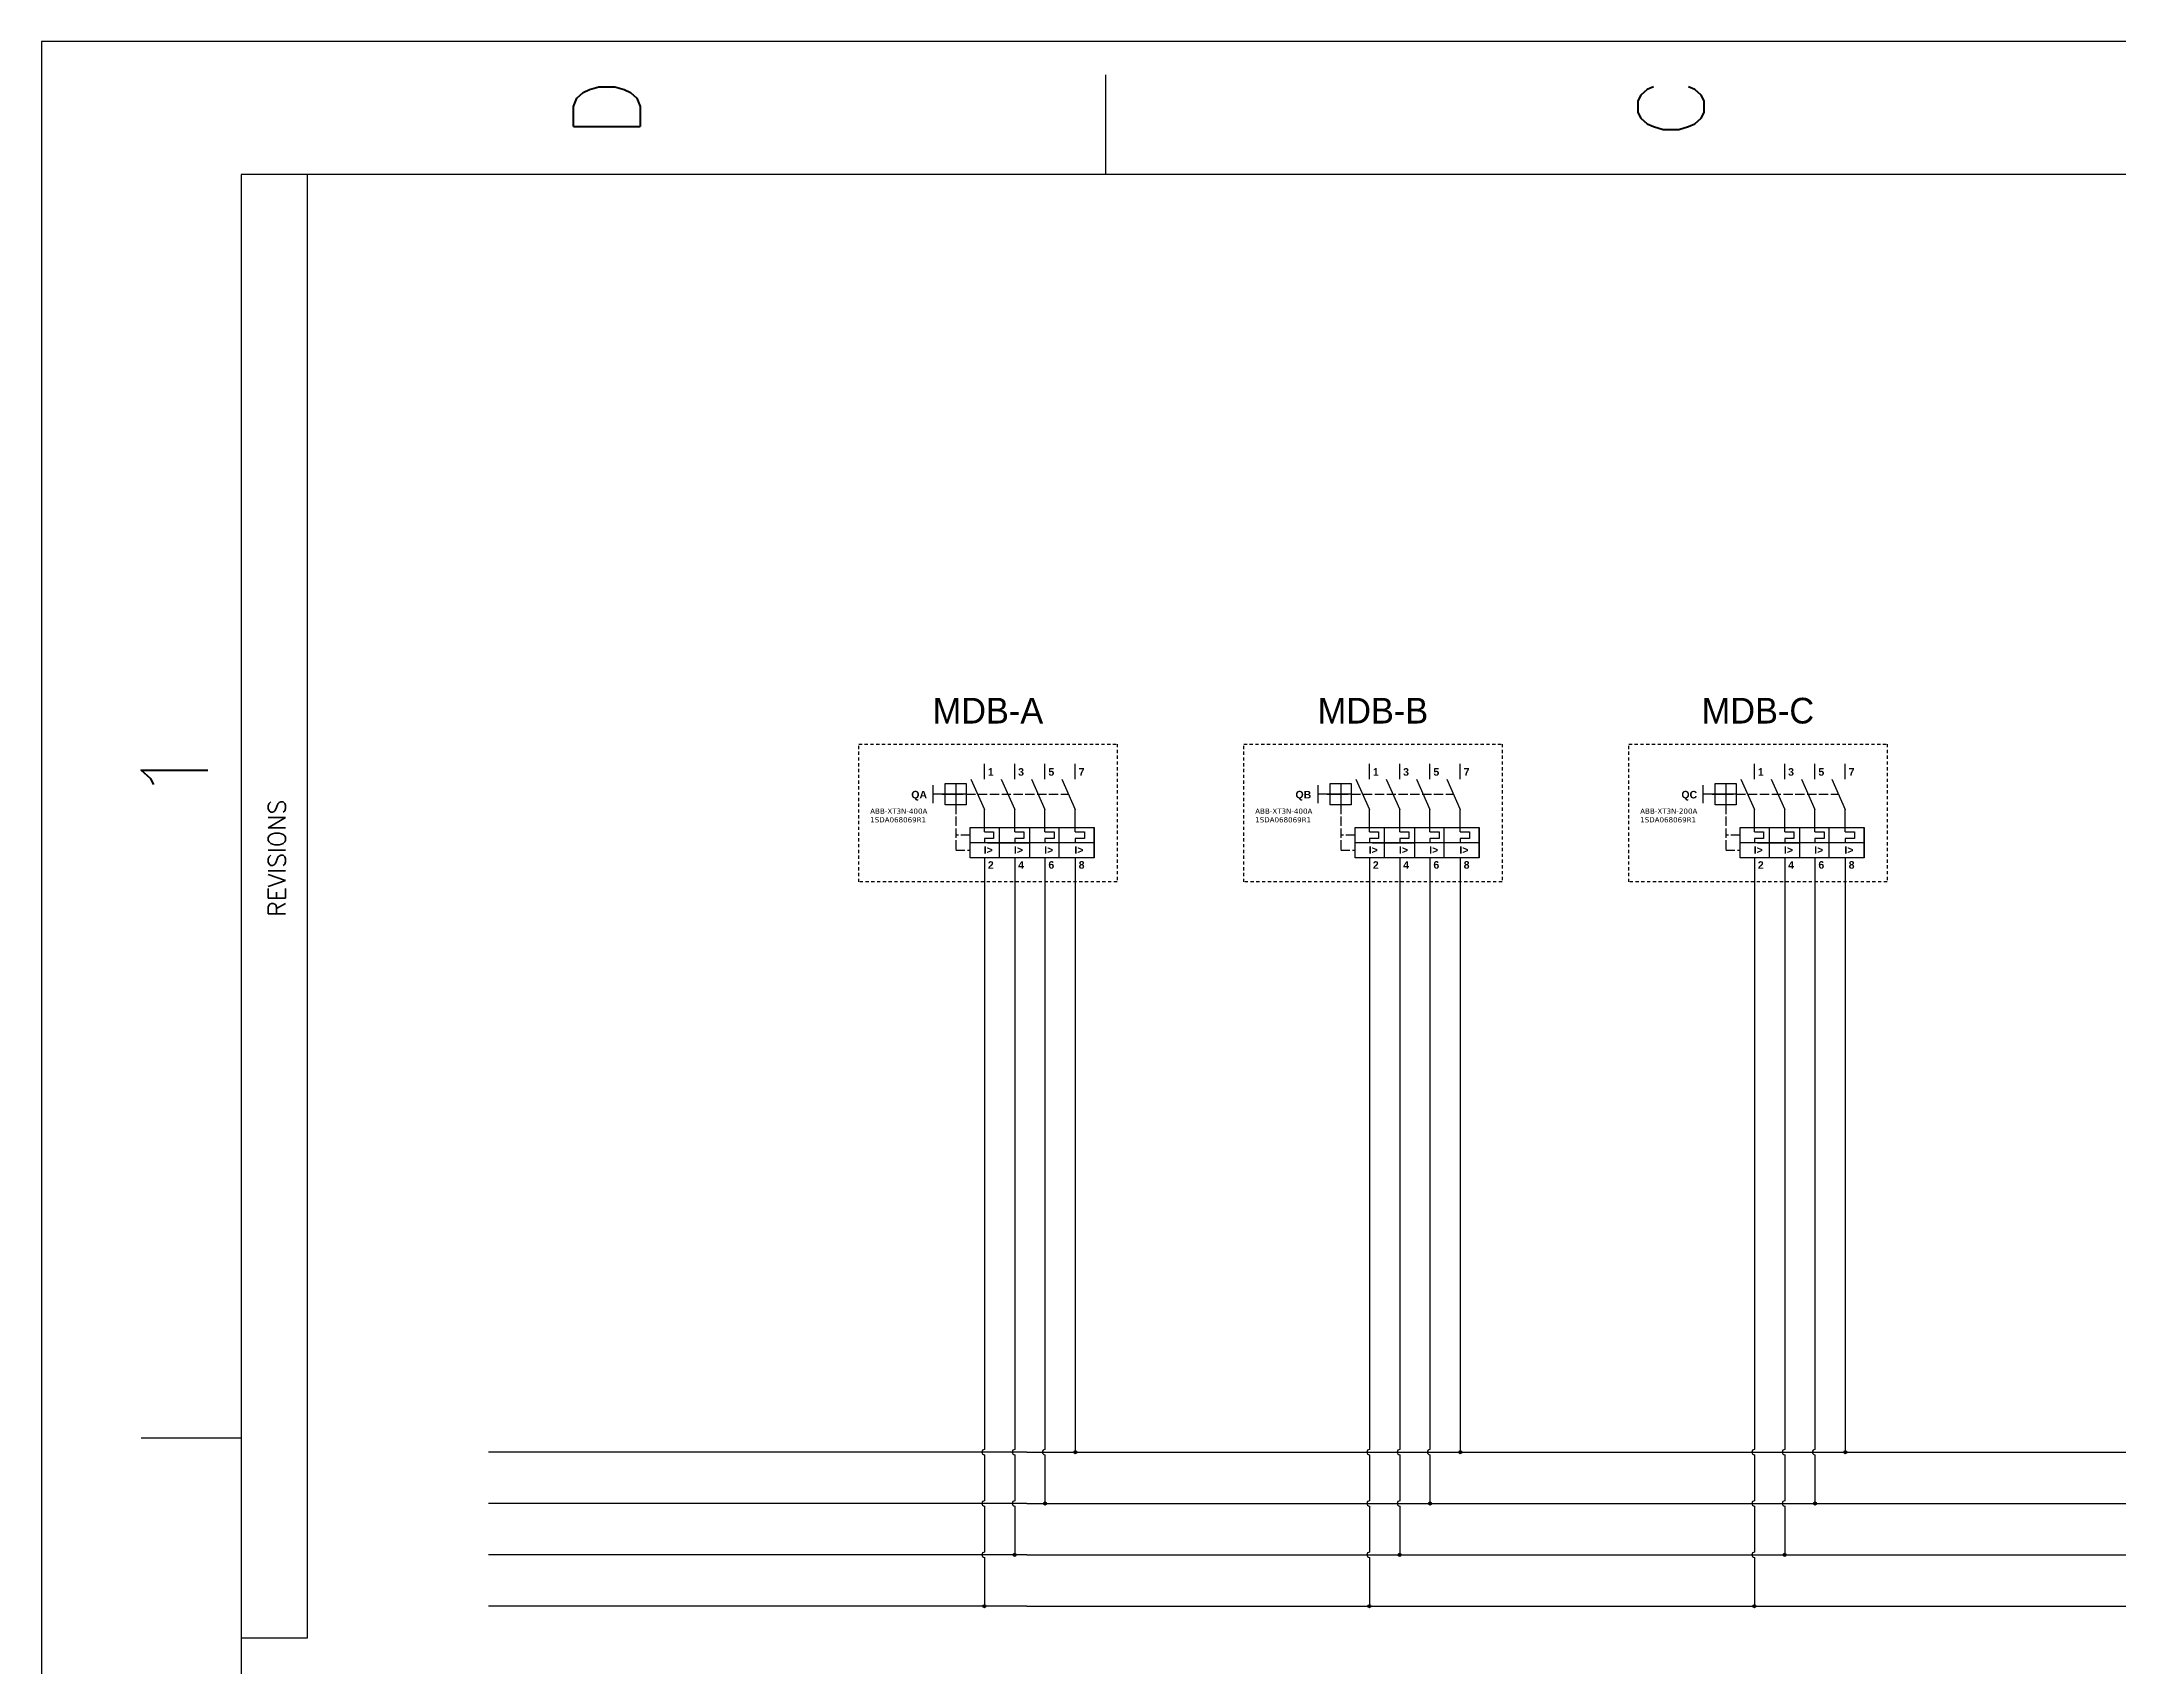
# Model space of a CAD drawing. Extents: x 1 to 170, y -32 to 186.
# Drawn here: x 4.2 to 85.1, y 122.7 to 186 of the extents above; entities that cross this region are included whole.
import ezdxf
from ezdxf.enums import TextEntityAlignment as Align

# ---------------------------------------------------------------- set-up
doc = ezdxf.new("R2010")
doc.units = 0
doc.header["$MEASUREMENT"] = 0
doc.linetypes.add('ACAD_ISO02W100', pattern=[15, 12, -3])
doc.linetypes.add('HIDDEN2', pattern=[0.1875, 0.125, -0.0625])
for name, color, linetype in [('DISCONTINUA', 7, 'ACAD_ISO02W100'), ('LOCBOX', 92, 'HIDDEN2'), ('PFV', 7, 'Continuous'), ('RED_18AWG', 1, 'Continuous'), ('REGEN_LINE', 4, 'Continuous'), ('SYMS', 7, 'Continuous'), ('Title Block', 7, 'Continuous'), ('Viewport', 7, 'Continuous')]:
    doc.layers.add(name, color=color, linetype=linetype)
doc.styles.add('Roman', font='romans')
doc.styles.add('TRINIDAD', font='')
doc.styles.get('TRINIDAD').set_extended_font_data('Arial')

# ---------------------------------------------------------------- blocks, each defined once
blk = doc.blocks.new('ANSI_border_C')
at = {"layer": 'Title Block'}
for p, q in [((21, 16), (0, 16)), ((21, 0), (21, 16)), ((15.75, 15.25), (15.75, 15.625)), ((20.5, 15.25), (0.5, 15.25)), ((15, 15.25), (15, 15)), ((20.5, 0.75), (20.5, 15.25)), ((15, 15), (20.5, 15)), ((20.5, 12), (20.875, 12))]:
    blk.add_line(p, q, dxfattribs=at)
at = {"layer": 'Title Block', "style": 'Roman'}
for s, p in [('1', (18.25, 15.5)), ('D', (20.75, 13.875)), ('C', (20.75, 9.875))]:
    blk.add_text(s, height=0.25, dxfattribs=at).set_placement(p, align=Align.MIDDLE_CENTER)
blk.add_text('REVISIONS', height=0.065, dxfattribs=at).set_placement((17.7102, 15.0825))
blk = doc.blocks.new('JIC_border_C')
at = {"xscale": 10.36509338838034, "yscale": 10.36509338838034, "zscale": 10.36509338838034, "rotation": 90}
blk.add_blockref('ANSI_border_C', (170.059, -31.634), dxfattribs=at)
blk = doc.blocks.new('WDDOT')
for radius in [0.03, 0.0187, 0.00929]:
    blk.add_circle((0, 0), radius)

msp = doc.modelspace()

# ---------------------------------------------------------------- linework, layer by layer
at = {"layer": 'DISCONTINUA', "color": 7, "linetype": 'ACAD_ISO02W100', "ltscale": 0.03}
for p, q in [((39.834, 156.295), (39.834, 154.526)), ((40.247, 156.707), (44.228, 156.707)), ((54.834, 156.295), (54.834, 154.526)), ((55.247, 156.707), (59.228, 156.707)), ((69.834, 156.295), (69.834, 154.526)), ((70.247, 156.707), (74.228, 156.707)), ((40.399, 155.115), (39.834, 155.115)), ((55.399, 155.115), (54.834, 155.115)), ((70.399, 155.115), (69.834, 155.115)), ((39.834, 154.526), (40.399, 154.526)), ((54.834, 154.526), (55.399, 154.526)), ((69.834, 154.526), (70.399, 154.526))]:
    msp.add_line(p, q, dxfattribs=at)
at = {"layer": 'LOCBOX', "color": 6}
for points in [[(36.06, 158.664), (46.12, 158.664), (46.12, 153.293), (36.06, 153.293)], [(51.06, 158.664), (61.12, 158.664), (61.12, 153.293), (51.06, 153.293)], [(66.06, 158.664), (76.12, 158.664), (76.12, 153.293), (66.06, 153.293)]]:
    msp.add_lwpolyline(points, close=True, dxfattribs=at)
at = {"layer": 'PFV', "color": 7}
for points in [[(40.954, 157.415, 0), (40.954, 157.887, 0)], [(40.954, 157.297, 0), (40.954, 157.887, 0)], [(42.134, 157.415, 0), (42.134, 157.887, 0)], [(43.313, 157.415, 0), (43.313, 157.887, 0)], [(44.492, 157.415, 0), (44.492, 157.887, 0)], [(55.954, 157.415, 0), (55.954, 157.887, 0)], [(55.954, 157.297, 0), (55.954, 157.887, 0)], [(57.134, 157.415, 0), (57.134, 157.887, 0)], [(58.313, 157.415, 0), (58.313, 157.887, 0)], [(59.492, 157.415, 0), (59.492, 157.887, 0)], [(70.954, 157.415, 0), (70.954, 157.887, 0)], [(70.954, 157.297, 0), (70.954, 157.887, 0)], [(72.134, 157.415, 0), (72.134, 157.887, 0)], [(73.313, 157.415, 0), (73.313, 157.887, 0)], [(74.492, 157.415, 0), (74.492, 157.887, 0)], [(39.303, 156.707, 0), (39.657, 156.707, 0)], [(39.657, 156.707, 0), (40.129, 156.707, 0)], [(54.303, 156.707, 0), (54.657, 156.707, 0)], [(54.657, 156.707, 0), (55.129, 156.707, 0)], [(69.303, 156.707, 0), (69.657, 156.707, 0)], [(69.657, 156.707, 0), (70.129, 156.707, 0)], [(41.072, 154.821, 0), (41.544, 154.821, 0)], [(41.544, 154.821, 0), (42.134, 154.821, 0)], [(42.134, 154.821, 0), (42.723, 154.821, 0)], [(56.072, 154.821, 0), (56.544, 154.821, 0)], [(56.544, 154.821, 0), (57.134, 154.821, 0)], [(57.134, 154.821, 0), (57.723, 154.821, 0)], [(71.072, 154.821, 0), (71.544, 154.821, 0)], [(71.544, 154.821, 0), (72.134, 154.821, 0)], [(72.134, 154.821, 0), (72.723, 154.821, 0)]]:
    msp.add_polyline3d(points, dxfattribs=at)
at = {"layer": 'RED_18AWG'}
for p, q in [((40.954, 153.759), (40.954, 131.176)), ((42.134, 153.995), (42.134, 131.176)), ((43.313, 153.759), (43.313, 131.176)), ((44.492, 153.759), (44.492, 131.131)), ((55.954, 153.759), (55.954, 131.176)), ((57.134, 153.995), (57.134, 131.176)), ((58.313, 153.759), (58.313, 131.176)), ((59.492, 153.759), (59.492, 131.131)), ((70.954, 153.759), (70.954, 131.176)), ((72.134, 153.995), (72.134, 131.176)), ((73.313, 153.759), (73.313, 131.176)), ((74.492, 153.759), (74.492, 131.131)), ((55.954, 139.438), (55.954, 131.176)), ((57.134, 139.438), (57.134, 131.176)), ((58.313, 139.438), (58.313, 131.176)), ((59.492, 139.438), (59.492, 131.131)), ((70.954, 139.438), (70.954, 131.176)), ((72.134, 139.438), (72.134, 131.176)), ((73.313, 139.438), (73.313, 131.176)), ((74.492, 139.438), (74.492, 131.131)), ((42.602, 131.076), (21.632, 131.076)), ((40.954, 130.976), (40.954, 129.176)), ((42.134, 130.976), (42.134, 129.176)), ((42.602, 131.076), (88.826, 131.076)), ((43.313, 130.976), (43.313, 129.131)), ((55.954, 130.976), (55.954, 129.176)), ((57.134, 130.976), (57.134, 129.176)), ((58.313, 130.976), (58.313, 129.131)), ((70.954, 130.976), (70.954, 129.176)), ((72.134, 130.976), (72.134, 129.176)), ((73.313, 130.976), (73.313, 129.131)), ((42.602, 129.076), (21.632, 129.076)), ((40.954, 128.976), (40.954, 127.176)), ((42.134, 128.976), (42.134, 127.131)), ((42.602, 129.076), (88.794, 129.076)), ((55.954, 128.976), (55.954, 127.176)), ((57.134, 128.976), (57.134, 127.131)), ((70.954, 128.976), (70.954, 127.176)), ((72.134, 128.976), (72.134, 127.131)), ((42.602, 127.076), (21.632, 127.076)), ((42.602, 127.076), (88.794, 127.076)), ((40.954, 126.976), (40.954, 125.131)), ((55.954, 126.976), (55.954, 125.131)), ((70.954, 126.976), (70.954, 125.131)), ((42.602, 125.076), (21.632, 125.076)), ((42.602, 125.076), (88.88, 125.076))]:
    msp.add_line(p, q, dxfattribs=at)
for centre in [(40.954, 131.076), (42.134, 131.076), (43.313, 131.076), (55.954, 131.076), (57.134, 131.076), (58.313, 131.076), (70.954, 131.076), (72.134, 131.076), (73.313, 131.076), (40.954, 129.076), (42.134, 129.076), (55.954, 129.076), (57.134, 129.076), (70.954, 129.076), (72.134, 129.076), (40.954, 127.076), (55.954, 127.076), (70.954, 127.076)]:
    msp.add_arc(centre, 0.1, 90, 270, dxfattribs=at)
at = {"layer": 'REGEN_LINE', "color": 7, "linetype": 'Continuous'}
for p, q in [((38.95, 157.061), (38.95, 156.354)), ((39.834, 157.12), (39.834, 156.295)), ((40.43, 157.297), (40.954, 156.118)), ((41.609, 157.297), (42.134, 156.118)), ((42.789, 157.297), (43.313, 156.118)), ((43.968, 157.297), (44.492, 156.118)), ((53.95, 157.061), (53.95, 156.354)), ((54.834, 157.12), (54.834, 156.295)), ((55.43, 157.297), (55.954, 156.118)), ((56.609, 157.297), (57.134, 156.118)), ((57.789, 157.297), (58.313, 156.118)), ((58.968, 157.297), (59.492, 156.118)), ((68.95, 157.061), (68.95, 156.354)), ((69.834, 157.12), (69.834, 156.295)), ((70.43, 157.297), (70.954, 156.118)), ((71.609, 157.297), (72.134, 156.118)), ((72.789, 157.297), (73.313, 156.118)), ((73.968, 157.297), (74.492, 156.118)), ((40.247, 156.707), (38.95, 156.707)), ((55.247, 156.707), (53.95, 156.707)), ((70.247, 156.707), (68.95, 156.707)), ((40.954, 155.249), (41.311, 155.249)), ((41.311, 154.982), (40.954, 154.982)), ((40.954, 154.982), (40.954, 154.821)), ((41.311, 155.249), (41.311, 154.982)), ((42.134, 155.249), (42.49, 155.249)), ((42.49, 154.982), (42.134, 154.982)), ((42.134, 154.982), (42.134, 154.821)), ((42.49, 155.249), (42.49, 154.982)), ((43.313, 155.249), (43.669, 155.249)), ((43.669, 154.982), (43.313, 154.982)), ((43.313, 154.982), (43.313, 154.821)), ((43.669, 155.249), (43.669, 154.982)), ((44.492, 155.249), (44.848, 155.249)), ((44.848, 154.982), (44.492, 154.982)), ((44.492, 154.982), (44.492, 154.821)), ((44.848, 155.249), (44.848, 154.982)), ((55.954, 155.249), (56.311, 155.249)), ((56.311, 154.982), (55.954, 154.982)), ((55.954, 154.982), (55.954, 154.821)), ((56.311, 155.249), (56.311, 154.982)), ((57.134, 155.249), (57.49, 155.249)), ((57.49, 154.982), (57.134, 154.982)), ((57.134, 154.982), (57.134, 154.821)), ((57.49, 155.249), (57.49, 154.982)), ((58.313, 155.249), (58.669, 155.249)), ((58.669, 154.982), (58.313, 154.982)), ((58.313, 154.982), (58.313, 154.821)), ((58.669, 155.249), (58.669, 154.982)), ((59.492, 155.249), (59.848, 155.249)), ((59.848, 154.982), (59.492, 154.982)), ((59.492, 154.982), (59.492, 154.821)), ((59.848, 155.249), (59.848, 154.982)), ((70.954, 155.249), (71.311, 155.249)), ((71.311, 154.982), (70.954, 154.982)), ((70.954, 154.982), (70.954, 154.821)), ((71.311, 155.249), (71.311, 154.982)), ((72.134, 155.249), (72.49, 155.249)), ((72.49, 154.982), (72.134, 154.982)), ((72.134, 154.982), (72.134, 154.821)), ((72.49, 155.249), (72.49, 154.982)), ((73.313, 155.249), (73.669, 155.249)), ((73.669, 154.982), (73.313, 154.982)), ((73.313, 154.982), (73.313, 154.821)), ((73.669, 155.249), (73.669, 154.982)), ((74.492, 155.249), (74.848, 155.249)), ((74.848, 154.982), (74.492, 154.982)), ((74.492, 154.982), (74.492, 154.821)), ((74.848, 155.249), (74.848, 154.982))]:
    msp.add_line(p, q, dxfattribs=at)
for points in [[(39.421, 157.12), (40.247, 157.12), (40.247, 156.295), (39.421, 156.295)], [(54.421, 157.12), (55.247, 157.12), (55.247, 156.295), (54.421, 156.295)], [(69.421, 157.12), (70.247, 157.12), (70.247, 156.295), (69.421, 156.295)], [(40.399, 155.41), (45.234, 155.41), (45.234, 154.83), (40.399, 154.821)], [(55.399, 155.41), (60.234, 155.41), (60.234, 154.83), (55.399, 154.821)], [(70.399, 155.41), (75.234, 155.41), (75.234, 154.83), (70.399, 154.821)], [(40.399, 154.821), (45.234, 154.83), (45.234, 154.231), (40.399, 154.231)], [(55.399, 154.821), (60.234, 154.83), (60.234, 154.231), (55.399, 154.231)], [(70.399, 154.821), (75.234, 154.83), (75.234, 154.231), (70.399, 154.231)]]:
    msp.add_lwpolyline(points, close=True, dxfattribs=at)
for points in [[(40.954, 157.297, 0), (40.954, 157.887, 0)], [(42.134, 157.297, 0), (42.134, 157.887, 0)], [(43.313, 157.297, 0), (43.313, 157.887, 0)], [(44.492, 157.297, 0), (44.492, 157.887, 0)], [(55.954, 157.297, 0), (55.954, 157.887, 0)], [(57.134, 157.297, 0), (57.134, 157.887, 0)], [(58.313, 157.297, 0), (58.313, 157.887, 0)], [(59.492, 157.297, 0), (59.492, 157.887, 0)], [(70.954, 157.297, 0), (70.954, 157.887, 0)], [(72.134, 157.297, 0), (72.134, 157.887, 0)], [(73.313, 157.297, 0), (73.313, 157.887, 0)], [(74.492, 157.297, 0), (74.492, 157.887, 0)], [(40.954, 155.249, 0), (40.954, 156.118, 0)], [(41.544, 154.231, 0), (41.544, 155.41, 0)], [(42.134, 155.249, 0), (42.134, 156.118, 0)], [(42.723, 154.231, 0), (42.723, 155.41, 0)], [(43.313, 155.249, 0), (43.313, 156.118, 0)], [(43.868, 154.231, 0), (43.868, 155.41, 0)], [(44.492, 155.249, 0), (44.492, 156.118, 0)], [(45.234, 154.231, 0), (45.234, 155.41, 0)], [(55.954, 155.249, 0), (55.954, 156.118, 0)], [(56.544, 154.231, 0), (56.544, 155.41, 0)], [(57.134, 155.249, 0), (57.134, 156.118, 0)], [(57.723, 154.231, 0), (57.723, 155.41, 0)], [(58.313, 155.249, 0), (58.313, 156.118, 0)], [(58.868, 154.231, 0), (58.868, 155.41, 0)], [(59.492, 155.249, 0), (59.492, 156.118, 0)], [(60.234, 154.231, 0), (60.234, 155.41, 0)], [(70.954, 155.249, 0), (70.954, 156.118, 0)], [(71.544, 154.231, 0), (71.544, 155.41, 0)], [(72.134, 155.249, 0), (72.134, 156.118, 0)], [(72.723, 154.231, 0), (72.723, 155.41, 0)], [(73.313, 155.249, 0), (73.313, 156.118, 0)], [(73.868, 154.231, 0), (73.868, 155.41, 0)], [(74.492, 155.249, 0), (74.492, 156.118, 0)], [(75.234, 154.231, 0), (75.234, 155.41, 0)], [(40.954, 154.231, 0), (40.954, 153.759, 0)], [(42.134, 154.231, 0), (42.134, 153.759, 0)], [(43.313, 154.231, 0), (43.313, 153.759, 0)], [(44.492, 154.231, 0), (44.492, 153.759, 0)], [(55.954, 154.231, 0), (55.954, 153.759, 0)], [(57.134, 154.231, 0), (57.134, 153.759, 0)], [(58.313, 154.231, 0), (58.313, 153.759, 0)], [(59.492, 154.231, 0), (59.492, 153.759, 0)], [(70.954, 154.231, 0), (70.954, 153.759, 0)], [(72.134, 154.231, 0), (72.134, 153.759, 0)], [(73.313, 154.231, 0), (73.313, 153.759, 0)], [(74.492, 154.231, 0), (74.492, 153.759, 0)]]:
    msp.add_polyline3d(points, dxfattribs=at)

# ---------------------------------------------------------------- block references
at = {"layer": 'SYMS', "xscale": 2, "yscale": 2, "zscale": 2}
for p in [(44.492, 131.076), (59.492, 131.076), (74.492, 131.076), (43.313, 129.076), (58.313, 129.076), (73.313, 129.076), (42.134, 127.076), (57.134, 127.076), (72.134, 127.076), (40.954, 125.076), (55.954, 125.076), (70.954, 125.076)]:
    msp.add_blockref('WDDOT', p, dxfattribs=at)
at = {"layer": 'Viewport'}
msp.add_blockref('JIC_border_C', (0, 0), dxfattribs=at)

# ---------------------------------------------------------------- texts
at = {"color": 7, "char_height": 0.29362, "width": 238.22195, "style": 'TRINIDAD'}
for s, insert, attachment_point in [('{\\fArial|b1|i0|c0|p34;1}', (41.088, 157.724), 1), ('{\\fArial|b1|i0|c0|p34;3}', (42.267, 157.724), 1), ('{\\fArial|b1|i0|c0|p34;5}', (43.447, 157.724), 1), ('{\\fArial|b1|i0|c0|p34;7}', (44.626, 157.724), 1), ('{\\fArial|b1|i0|c0|p34;1}', (56.088, 157.724), 1), ('{\\fArial|b1|i0|c0|p34;3}', (57.267, 157.724), 1), ('{\\fArial|b1|i0|c0|p34;5}', (58.447, 157.724), 1), ('{\\fArial|b1|i0|c0|p34;7}', (59.626, 157.724), 1), ('{\\fArial|b1|i0|c0|p34;1}', (71.088, 157.724), 1), ('{\\fArial|b1|i0|c0|p34;3}', (72.267, 157.724), 1), ('{\\fArial|b1|i0|c0|p34;5}', (73.447, 157.724), 1), ('{\\fArial|b1|i0|c0|p34;7}', (74.626, 157.724), 1), ('{\\fArial|b1|i0|c0|p34;QA}', (38.104, 156.839), 1), ('{\\fArial|b1|i0|c0|p34;QB}', (53.072, 156.839), 1), ('{\\fArial|b1|i0|c0|p34;QC}', (68.109, 156.839), 1), ('{\\fArial|b1|i0|c0|p34;I>}', (40.923, 154.683), 1), ('{\\fArial|b1|i0|c0|p34;I>}', (42.102, 154.683), 1), ('{\\fArial|b1|i0|c0|p34;I>}', (43.281, 154.683), 1), ('{\\fArial|b1|i0|c0|p34;I>}', (44.46, 154.683), 1), ('{\\fArial|b1|i0|c0|p34;I>}', (55.923, 154.683), 1), ('{\\fArial|b1|i0|c0|p34;I>}', (57.102, 154.683), 1), ('{\\fArial|b1|i0|c0|p34;I>}', (58.281, 154.683), 1), ('{\\fArial|b1|i0|c0|p34;I>}', (59.46, 154.683), 1), ('{\\fArial|b1|i0|c0|p34;I>}', (70.923, 154.683), 1), ('{\\fArial|b1|i0|c0|p34;I>}', (72.102, 154.683), 1), ('{\\fArial|b1|i0|c0|p34;I>}', (73.281, 154.683), 1), ('{\\fArial|b1|i0|c0|p34;I>}', (74.46, 154.683), 1), ('{\\fArial|b1|i0|c0|p34;2}', (41.088, 153.804), 7), ('{\\fArial|b1|i0|c0|p34;4}', (42.267, 153.804), 7), ('{\\fArial|b1|i0|c0|p34;6}', (43.447, 153.804), 7), ('{\\fArial|b1|i0|c0|p34;8}', (44.626, 153.804), 7), ('{\\fArial|b1|i0|c0|p34;2}', (56.088, 153.804), 7), ('{\\fArial|b1|i0|c0|p34;4}', (57.267, 153.804), 7), ('{\\fArial|b1|i0|c0|p34;6}', (58.447, 153.804), 7), ('{\\fArial|b1|i0|c0|p34;8}', (59.626, 153.804), 7), ('{\\fArial|b1|i0|c0|p34;2}', (71.088, 153.804), 7), ('{\\fArial|b1|i0|c0|p34;4}', (72.267, 153.804), 7), ('{\\fArial|b1|i0|c0|p34;6}', (73.447, 153.804), 7), ('{\\fArial|b1|i0|c0|p34;8}', (74.626, 153.804), 7)]:
    msp.add_mtext(s, dxfattribs=dict(at, insert=insert, attachment_point=attachment_point))
at = {"char_height": 0.20175, "attachment_point": 1}
for s, insert in [('{\\fVerdana|b0|i0|c0|p34;\\C242;\\c2564301;ABB-XT3N-400A^J1SDA068069R1}', (36.503, 156.15)), ('{\\fVerdana|b0|i0|c0|p34;\\C242;\\c2564301;ABB-XT3N-400A^J1SDA068069R1}', (51.503, 156.15)), ('{\\fVerdana|b0|i0|c0|p34;\\C242;\\c2564301;ABB-XT3N-200A^J1SDA068069R1}', (66.503, 156.15))]:
    msp.add_mtext_dynamic_manual_height_columns(s, width=3.16583, gutter_width=0.325, heights=[0], dxfattribs=dict(at, insert=insert))
at = {"layer": 'LOCBOX', "color": 6}
for s, p in [('MDB-A', (41.09, 159.164)), ('MDB-B', (56.09, 159.164)), ('MDB-C', (71.09, 159.164))]:
    msp.add_text(s, height=1, dxfattribs=at).set_placement(p, align=Align.BOTTOM_CENTER)

doc.saveas('drawing.dxf')
